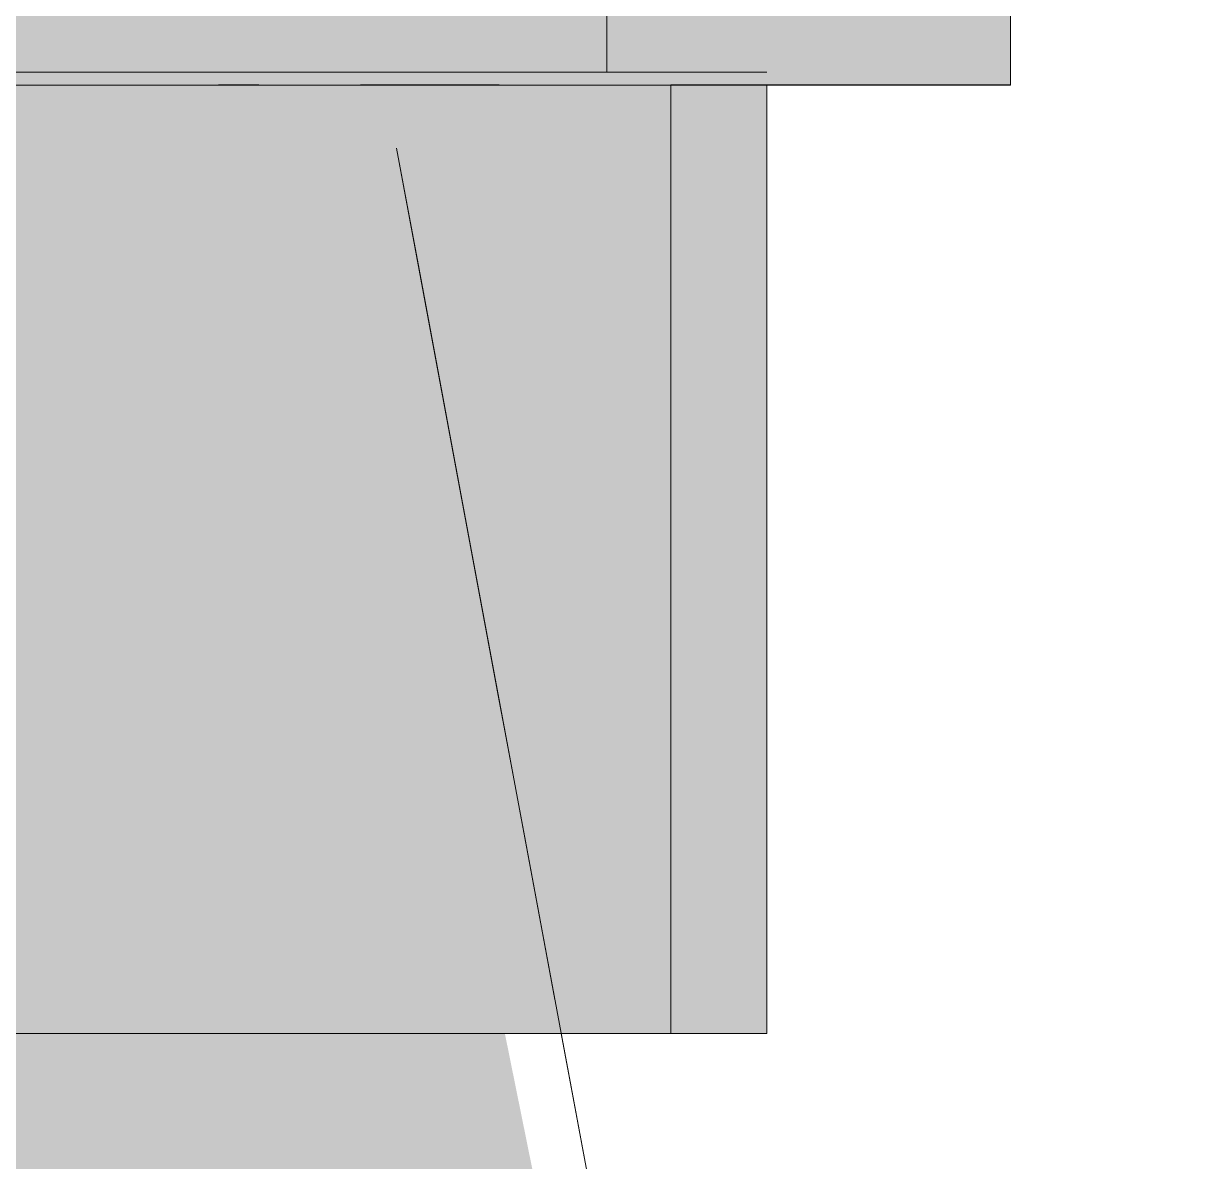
# Model space of a CAD drawing. Header units: millimetres. Extents: x -4000 to 187956, y -58990 to 162485.
# Drawn here: x 13923.4 to 13941.78, y 16112.24 to 16130 of the extents above; entities that cross this region are included whole.
import ezdxf

# ---------------------------------------------------------------- set-up
doc = ezdxf.new("R2010")
doc.units = ezdxf.units.MM
doc.layers.add('P-PIPE', color=3, linetype='Continuous', lineweight=9)

# ---------------------------------------------------------------- blocks, each defined once
blk = doc.blocks.new('DHA_Cụm đồng hồ đo nước_DN15-50 _ Kèm rắc co đồng_rắc co ren ngoài_ nối thẳng ren ngoài_van 1 chiều đồng_ van cổng đồng_ - DN20-1977990-0_000')
at = {"layer": 'P-PIPE', "lineweight": 13, "transparency": 33554534}
for points in [[(8.839, 107.5), (12.5, 107.5), (12.074, 127.5), (-12.5, 127.5), (-12.074, 107.5), (6.395, 107.5)], [(6.395, 107.5), (10, 107.5), (9.659, 127.5), (-10, 127.5), (-9.659, 107.5), (5, 107.5)], [(-8.839, 95.5), (12.074, 95.5), (12.074, 107.5), (-12.074, 107.5), (-12.074, 95.5), (-10.825, 95.5)], [(15, 92.5), (15, 107.5), (0, 107.5), (0, 92.5), (10.824, 92.5)], [(10.824, 92.5), (10.825, 95.5), (-10.825, 95.5), (-10.825, 92.5), (8.839, 92.5)]]:
    blk.add_hatch(color=83, dxfattribs=at).paths.add_polyline_path(points)
at = {"layer": 'P-PIPE', "color": 83, "lineweight": 13}
for p, q in [((12.5, 107.5), (12.5, 112.71)), ((0, 107.5), (15, 107.5)), ((3.506, 107.5), (6.408, 107.5)), ((3.506, 107.5), (6.408, 107.5)), ((3.524, 107.5), (5, 107.5)), ((5, 107.5), (6.3, 107.5)), ((6.25, 107.5), (6.408, 107.5)), ((6.25, 107.5), (6.408, 107.5)), ((6.442, 107.5), (7.071, 107.5)), ((6.442, 107.5), (7.071, 107.5)), ((6.789, 107.5), (8.839, 107.5)), ((6.789, 107.5), (8.839, 107.5)), ((7.071, 107.5), (8.66, 107.5)), ((8.66, 107.5), (9.659, 107.5)), ((8.66, 107.5), (9.659, 107.5)), ((9.623, 107.5), (10.825, 107.5)), ((9.623, 107.5), (10.825, 107.5)), ((9.659, 107.5), (10, 107.5)), ((9.659, 107.5), (10, 107.5)), ((12.074, 107.5), (12.5, 107.5)), ((12.074, 107.5), (12.5, 107.5)), ((12.074, 107.5), (12.5, 107.5)), ((12.074, 107.5), (12.5, 107.5)), ((15, 107.5), (13.5, 107.5)), ((15, 107.3), (15, 92.5)), ((15, 107.3), (15, 92.5)), ((15, 92.5), (0, 92.5)), ((6.25, 92.5), (3.506, 92.5)), ((3.913, 92.5), (5.636, 92.5)), ((5.664, 92.5), (3.94, 92.5)), ((8.839, 92.5), (6.789, 92.5)), ((10.825, 92.5), (9.623, 92.5)), ((11.691, 92.5), (13.04, 92.5)), ((12.5, 92.5), (12.074, 92.5)), ((12.5, 92.5), (12.074, 92.5)), ((13.5, 92.5), (15, 92.5))]:
    blk.add_line(p, q, dxfattribs=at)
blk = doc.blocks.new('DHA_Đồng hồ đo nước_Thân gang_Nối ren_DN15-50 - DN20-1977592-0_000')
at = {"layer": 'P-PIPE', "lineweight": 13, "transparency": 33554534}
for points in [[(38.805, -21.78), (107.5, -7.875), (107.5, 9), (39.134, 21.184), (42.432, 13.408), (44.24, 4.806), (44.24, -4.806), (41.194, -16.831), (39.134, -21.184)], [(92.5, 9.546), (92.5, -13.5), (107.5, -13.04), (107.5, 13.5), (92.5, 13.04), (92.5, 11.691)]]:
    blk.add_hatch(color=83, dxfattribs=at).paths.add_polyline_path(points)
at = {"layer": 'P-PIPE', "color": 83, "lineweight": 13}
for p, q in [((107.5, -13.5), (107.5, 13.5)), ((92.5, 0), (92.5, -3.494)), ((92.5, -3.494), (92.5, -6.75)), ((92.5, -3.932), (92.5, -5.677)), ((107.5, -7.219), (107.5, -4.5)), ((107.5, -6.75), (107.5, -6.414)), ((92.5, -6.75), (92.5, -9.546)), ((107.5, -8.994), (107.5, -7.794)), ((44.783, -20.668), (106.313, -9.221)), ((92.5, -9.546), (92.5, -11.691)), ((92.5, -10.913), (92.5, -11.691)), ((107.5, -11.691), (107.5, -10.913)), ((92.5, -11.691), (92.5, -13.04)), ((92.5, -11.691), (92.5, -13.5)), ((92.5, -13.04), (92.5, -13.5)), ((107.5, -13.5), (107.5, -13.04)), ((92.5, -13.5), (107.3, -13.5))]:
    blk.add_line(p, q, dxfattribs=at)
blk = doc.blocks.new('DHA_Van cổng_Đồng_DN15-65 - DN20-1977627-0_000')
at = {"layer": 'P-PIPE', "lineweight": 13, "transparency": 33554534}
for points in [[(-26.2, -6.395), (-26.2, -9.659), (-15.8, -8.66), (-15.8, 9.659), (-26.2, 8.66), (-26.2, -5)], [(-26.2, -18.8), (-15.8, -18.8), (-15.8, 0), (-26.2, 0), (-26.2, -10.824)]]:
    blk.add_hatch(color=83, dxfattribs=at).paths.add_polyline_path(points)
at = {"layer": 'P-PIPE', "color": 83, "lineweight": 13}
for p, q in [((-26.2, -18.8), (-26.2, 0)), ((-26.2, -6.442), (-26.2, -3.524)), ((-26.2, -7.071), (-26.2, -6.442)), ((-26.2, -7.071), (-26.2, -6.442)), ((-26.2, -10), (-26.2, -7.071)), ((-26.2, -10), (-26.2, -8.66)), ((-26.2, -9.659), (-26.2, -10.824)), ((-26.2, -13.5), (-26.2, -15)), ((-26.2, -15), (-26.2, -18.8)), ((-26.2, -18.8), (-15.8, -18.8)), ((-26.2, -18.8), (-15.8, -18.8))]:
    blk.add_line(p, q, dxfattribs=at)
blk = doc.blocks.new('DHA_Cụm đồng hồ đo nước_DN15-50 _ Kèm rắc co đồng_rắc co ren ngoài_ nối thẳng ren ngoài_van 1 chiều đồng_ van cổng đồng_ - DN20-V2-0_000')
at = {"layer": 'P-PIPE', "lineweight": 13, "transparency": 33554534}
for points in [[(8.839, 107.5), (12.5, 107.5), (12.074, 127.5), (-12.5, 127.5), (-12.074, 107.5), (6.395, 107.5)], [(6.395, 107.5), (10, 107.5), (9.659, 127.5), (-10, 127.5), (-9.659, 107.5), (5, 107.5)], [(-8.839, 95.5), (12.074, 95.5), (12.074, 107.5), (-12.074, 107.5), (-12.074, 95.5), (-10.825, 95.5)], [(15, 92.5), (15, 107.5), (0, 107.5), (0, 92.5), (10.824, 92.5)], [(10.824, 92.5), (10.825, 95.5), (-10.825, 95.5), (-10.825, 92.5), (8.839, 92.5)]]:
    blk.add_hatch(color=83, dxfattribs=at).paths.add_polyline_path(points)
at = {"layer": 'P-PIPE', "color": 83, "lineweight": 13}
for p, q in [((12.5, 107.5), (12.5, 112.71)), ((6.25, 107.5), (6.408, 107.5)), ((6.25, 107.5), (6.408, 107.5)), ((6.25, 107.5), (6.408, 107.5)), ((6.25, 107.5), (6.408, 107.5)), ((6.442, 107.5), (7.071, 107.5)), ((6.442, 107.5), (7.071, 107.5)), ((8.66, 107.5), (9.659, 107.5)), ((8.66, 107.5), (9.659, 107.5)), ((9.659, 107.5), (10, 107.5)), ((9.659, 107.5), (10, 107.5)), ((12.074, 107.5), (12.5, 107.5)), ((12.074, 107.5), (12.5, 107.5)), ((12.074, 107.5), (12.5, 107.5)), ((12.074, 107.5), (12.5, 107.5)), ((13.5, 107.5), (15, 107.5)), ((15, 107.5), (13.5, 107.5)), ((15, 107.3), (15, 92.5)), ((15, 107.3), (15, 92.5)), ((3.913, 92.5), (5.636, 92.5)), ((5.636, 92.5), (3.913, 92.5)), ((5.664, 92.5), (3.94, 92.5)), ((5.664, 92.5), (3.94, 92.5)), ((11.691, 92.5), (13.04, 92.5)), ((13.04, 92.5), (11.691, 92.5)), ((12.5, 92.5), (12.074, 92.5)), ((12.5, 92.5), (12.074, 92.5)), ((13.5, 92.5), (15, 92.5)), ((15, 92.5), (13.5, 92.5))]:
    blk.add_line(p, q, dxfattribs=at)
blk = doc.blocks.new('DHA_Đồng hồ đo nước_Thân gang_Nối ren_DN15-50 - DN20-V3-0_000')
at = {"layer": 'P-PIPE', "lineweight": 13, "transparency": 33554534}
for points in [[(38.805, -21.78), (107.5, -7.875), (107.5, 9), (39.134, 21.184), (42.432, 13.408), (44.24, 4.806), (44.24, -4.806), (41.194, -16.831), (39.134, -21.184)], [(92.5, 9.546), (92.5, -13.5), (107.5, -13.04), (107.5, 13.5), (92.5, 13.04), (92.5, 11.691)]]:
    blk.add_hatch(color=83, dxfattribs=at).paths.add_polyline_path(points)
at = {"layer": 'P-PIPE', "color": 83, "lineweight": 13}
for p, q in [((92.5, -3.932), (92.5, -5.183)), ((92.5, -3.932), (92.5, -5.677)), ((107.5, -6.75), (107.5, -6.414)), ((107.5, -6.75), (107.5, -6.414)), ((97.694, -10.824), (106.313, -9.221)), ((97.2, -10.916), (97.694, -10.824)), ((92.5, -10.913), (92.5, -11.691)), ((92.5, -10.913), (92.5, -11.691)), ((95.5, -11.233), (97.2, -10.916)), ((107.5, -11.691), (107.5, -10.913)), ((107.5, -11.691), (107.5, -10.913)), ((93.034, -11.691), (95.5, -11.233)), ((92.5, -11.691), (92.5, -13.04)), ((92.5, -11.691), (92.5, -13.04)), ((44.783, -20.668), (92.5, -11.791)), ((92.5, -13.04), (92.5, -13.5)), ((92.5, -13.04), (92.5, -13.5)), ((107.5, -13.5), (107.5, -13.04)), ((107.5, -13.5), (107.5, -13.04)), ((92.5, -13.5), (107.3, -13.5))]:
    blk.add_line(p, q, dxfattribs=at)
blk = doc.blocks.new('DHA_Van cổng_Đồng_DN15-65 - DN20-V6-0_000')
at = {"layer": 'P-PIPE', "lineweight": 13, "transparency": 33554534}
for points in [[(-26.2, -6.395), (-26.2, -9.659), (-15.8, -8.66), (-15.8, 9.659), (-26.2, 8.66), (-26.2, -5)], [(-26.2, -18.8), (-15.8, -18.8), (-15.8, 0), (-26.2, 0), (-26.2, -10.824)]]:
    blk.add_hatch(color=83, dxfattribs=at).paths.add_polyline_path(points)
at = {"layer": 'P-PIPE', "color": 83, "lineweight": 13}
for p, q in [((-26.2, -7.071), (-26.2, -6.442)), ((-26.2, -7.071), (-26.2, -6.442)), ((-26.2, -9.659), (-26.2, -8.66)), ((-26.2, -9.659), (-26.2, -8.66)), ((-26.2, -9.659), (-26.2, -10.824)), ((-26.2, -10.824), (-26.2, -9.659)), ((-26.2, -10), (-26.2, -9.659)), ((-26.2, -10), (-26.2, -9.659)), ((-26.2, -13.5), (-26.2, -15)), ((-26.2, -15), (-26.2, -13.5)), ((-26.2, -15), (-26.2, -18.8)), ((-26.2, -18.8), (-26.2, -15)), ((-26.2, -18.8), (-15.8, -18.8)), ((-26.2, -18.8), (-15.8, -18.8))]:
    blk.add_line(p, q, dxfattribs=at)
blk = doc.blocks.new('DHA_Cụm đồng hồ đo nước_DN15-50 _ Kèm rắc co đồng_rắc co ren ngoài_ nối thẳng ren ngoài_van 1 chiều đồng_ van cổng đồng_ - DN20-V8-0_000')
at = {"layer": 'P-PIPE', "lineweight": 13, "transparency": 33554534}
for points in [[(13920, 16129.238), (13932.5, 16129.238), (13932.074, 16149.238), (13907.5, 16149.238), (13907.926, 16129.238), (13917.536, 16129.238)], [(13930, 16129.238), (13929.659, 16149.238), (13910, 16149.238), (13910.341, 16129.238), (13929.659, 16129.238)], [(13932.074, 16117.238), (13932.074, 16129.238), (13907.926, 16129.238), (13907.926, 16117.238), (13930.825, 16117.238)], [(13920, 16114.238), (13935, 16114.238), (13935, 16129.238), (13920, 16129.238), (13920, 16118.937)], [(13909.175, 16114.238), (13930.825, 16114.238), (13930.825, 16117.238), (13909.175, 16117.238)]]:
    blk.add_hatch(color=83, dxfattribs=at).paths.add_polyline_path(points)
at = {"layer": 'P-PIPE', "color": 83, "lineweight": 13}
for p, q in [((13932.5, 16129.238), (13932.5, 16134.448)), ((13933.5, 16129.238), (13935, 16129.238)), ((13935, 16129.238), (13933.5, 16129.238)), ((13935, 16129.037), (13935, 16114.238)), ((13935, 16129.037), (13935, 16114.238)), ((13925.636, 16114.238), (13923.913, 16114.238)), ((13923.914, 16114.238), (13925.636, 16114.238)), ((13931.691, 16114.238), (13933.04, 16114.238)), ((13933.04, 16114.238), (13931.691, 16114.238)), ((13933.5, 16114.238), (13935, 16114.238)), ((13935, 16114.238), (13933.5, 16114.238))]:
    blk.add_line(p, q, dxfattribs=at)
for centre, major_axis, start_param, end_param in [((13920, 16129.238), (-12.5, 0), 4.174124, 4.18879), ((13920, 16129.238), (-12.5, 0), 2.094395, 2.109062), ((13920, 16129.238), (-12.5, 0), 2.094395, 2.109062), ((13920, 16129.238), (-12.5, 0), 4.174124, 4.18879), ((13920, 16129.238), (-10, 0), 3.926991, 4.012447), ((13920, 16129.238), (10, 0), 5.412331, 5.497787), ((13920, 16129.238), (10, 0), 0.261799, 0.523599), ((13920, 16129.238), (-10, 0), 2.617994, 2.879793), ((13920, 16129.238), (-10, 0), 3.141593, 3.403392), ((13920, 16129.238), (-10, 0), 2.879793, 3.141593), ((13920, 16129.238), (12.5, 0), 0, 0.261799), ((13920, 16129.238), (-12.5, 0), 2.879793, 3.141593), ((13920, 16129.238), (-12.5, 0), 2.879793, 3.141593), ((13920, 16129.238), (12.5, 0), 0, 0.261799), ((13920, 16114.238), (-12.5, 0), 4.242117, 4.391697), ((13920, 16114.238), (-12.5, 0), 1.891483, 2.041068), ((13920, 16114.238), (-12.5, 0), 3.141593, 3.403392), ((13920, 16114.238), (-12.5, 0), 2.879793, 3.141593)]:
    blk.add_ellipse(centre, major_axis=major_axis, ratio=0.000003, start_param=start_param, end_param=end_param, dxfattribs=at)
blk = doc.blocks.new('DHA_Đồng hồ đo nước_Thân gang_Nối ren_DN15-50 - DN20-V9-0_000')
at = {"layer": 'P-PIPE', "lineweight": 13, "transparency": 33554534}
for points in [[(13941.781, 16060.544), (13927.875, 16129.238), (13911, 16129.238), (13898.816, 16060.872), (13906.592, 16064.17), (13915.194, 16065.978), (13924.806, 16065.978), (13936.831, 16062.932), (13941.184, 16060.872)], [(13920, 16114.238), (13933.5, 16114.238), (13933.04, 16129.238), (13906.5, 16129.238), (13906.96, 16114.238), (13916.506, 16114.238)]]:
    blk.add_hatch(color=83, dxfattribs=at).paths.add_polyline_path(points)
at = {"layer": 'P-PIPE', "color": 83, "lineweight": 13}
for p, q in [((13933.5, 16114.238), (13933.5, 16129.037)), ((13929.546, 16126.304), (13929.221, 16128.051)), ((13930.522, 16121.059), (13929.546, 16126.304)), ((13930.825, 16119.432), (13930.522, 16121.059)), ((13930.917, 16118.937), (13930.825, 16119.432)), ((13931.233, 16117.237), (13930.917, 16118.937)), ((13931.691, 16114.772), (13931.233, 16117.237)), ((13940.669, 16066.521), (13931.791, 16114.237))]:
    blk.add_line(p, q, dxfattribs=at)
for centre, major_axis, start_param, end_param in [((13920, 16129.238), (-13.5, 0), 4.18879, 4.217332), ((13920, 16129.238), (-13.5, 0), 2.065853, 2.094395), ((13920, 16129.238), (13.5, 0), 0.523599, 0.629389), ((13920, 16129.238), (-13.5, 0), 2.512204, 2.617994), ((13920, 16129.238), (-13.5, 0), 3.141593, 3.403392), ((13920, 16129.238), (-13.5, 0), 2.879793, 3.141593), ((13920, 16114.238), (13.5, 0), 5.007903, 5.106436), ((13920, 16114.238), (-13.5, 0), 4.27837, 4.416871), ((13920, 16114.238), (-13.5, 0), 2.512204, 2.617994), ((13920, 16114.238), (-13.5, 0), 3.665191, 3.770981), ((13920, 16114.238), (-13.5, 0), 2.617994, 2.879783), ((13920, 16114.238), (13.5, 0), 0.26181, 0.523599), ((13920, 16114.238), (-13.5, 0), 2.879793, 3.141593), ((13920, 16114.238), (-13.5, 0), 3.141593, 3.403392)]:
    blk.add_ellipse(centre, major_axis=major_axis, ratio=0.000003, start_param=start_param, end_param=end_param, dxfattribs=at)
blk = doc.blocks.new('DHA_Van cổng_Đồng_DN15-65 - DN20-V12-0_000')
at = {"layer": 'P-PIPE', "lineweight": 13, "transparency": 33554534}
for points in [[(13910.341, 16129.038), (13929.659, 16129.038), (13928.66, 16139.438), (13910.341, 16139.438), (13910.341, 16137.182)], [(13920, 16129.038), (13938.8, 16129.038), (13938.8, 16139.438), (13920, 16139.438), (13920, 16132.617)]]:
    blk.add_hatch(color=83, dxfattribs=at).paths.add_polyline_path(points)
at = {"layer": 'P-PIPE', "color": 83, "lineweight": 13}
for p, q in [((13938.8, 16129.038), (13938.8, 16139.437)), ((13938.8, 16129.038), (13938.8, 16139.437)), ((13929.659, 16129.038), (13930.825, 16129.038)), ((13930.825, 16129.038), (13929.659, 16129.038)), ((13933.5, 16129.038), (13935, 16129.038)), ((13935, 16129.038), (13933.5, 16129.038)), ((13935, 16129.038), (13938.8, 16129.038)), ((13938.8, 16129.038), (13935, 16129.038))]:
    blk.add_line(p, q, dxfattribs=at)
for major_axis, start_param, end_param in [((10, 0), 0.785398, 0.870854), ((10, 0), 5.412331, 5.497787), ((10, 0), 0.261799, 0.523599), ((-10, 0), 2.617994, 2.879793), ((-10, 0), 3.141593, 3.403392), ((10, 0), 6.021386, 6.283185)]:
    blk.add_ellipse((13920, 16129.038), major_axis=major_axis, ratio=0.000003, start_param=start_param, end_param=end_param, dxfattribs=at)
blk = doc.blocks.new('DHA_Cụm đồng hồ đo nước_DN15-50 _ Kèm rắc co đồng_rắc co ren ngoài_ nối thẳng ren ngoài_van 1 chiều đồng_ van cổng đồng_ - DN20-V14-0_000')
at = {"layer": 'P-PIPE', "lineweight": 13, "transparency": 33554534}
for points in [[(13920, 16129.239), (13932.5, 16129.239), (13932.074, 16149.239), (13907.5, 16149.239), (13907.926, 16129.239), (13917.536, 16129.239)], [(13930, 16129.239), (13929.659, 16149.239), (13910, 16149.239), (13910.341, 16129.239), (13929.659, 16129.239)], [(13932.074, 16117.239), (13932.074, 16129.239), (13907.926, 16129.239), (13907.926, 16117.239), (13930.825, 16117.239)], [(13920, 16114.239), (13935, 16114.239), (13935, 16129.239), (13920, 16129.239), (13920, 16118.937)], [(13909.175, 16114.239), (13930.825, 16114.239), (13930.825, 16117.239), (13909.175, 16117.239)]]:
    blk.add_hatch(color=83, dxfattribs=at).paths.add_polyline_path(points)
at = {"layer": 'P-PIPE', "color": 83, "lineweight": 13}
for p, q in [((13932.5, 16129.239), (13932.5, 16134.448)), ((13933.5, 16129.239), (13935, 16129.239)), ((13935, 16129.239), (13933.5, 16129.239)), ((13935, 16129.037), (13935, 16114.239)), ((13935, 16129.037), (13935, 16114.239)), ((13925.636, 16114.239), (13923.913, 16114.239)), ((13923.914, 16114.239), (13925.636, 16114.239)), ((13931.691, 16114.239), (13933.04, 16114.239)), ((13933.04, 16114.239), (13931.691, 16114.239)), ((13933.5, 16114.239), (13935, 16114.239)), ((13935, 16114.239), (13933.5, 16114.239))]:
    blk.add_line(p, q, dxfattribs=at)
for centre, major_axis, start_param, end_param in [((13920, 16129.239), (-12.5, 0), 4.174124, 4.18879), ((13920, 16129.239), (-12.5, 0), 2.094395, 2.109062), ((13920, 16129.239), (-12.5, 0), 2.094395, 2.109062), ((13920, 16129.239), (-12.5, 0), 4.174124, 4.18879), ((13920, 16129.239), (-10, 0), 3.926991, 4.012447), ((13920, 16129.239), (10, 0), 5.412331, 5.497787), ((13920, 16129.239), (10, 0), 0.261799, 0.523599), ((13920, 16129.239), (-10, 0), 2.617994, 2.879793), ((13920, 16129.239), (-10, 0), 3.141593, 3.403392), ((13920, 16129.239), (-10, 0), 2.879793, 3.141593), ((13920, 16129.239), (12.5, 0), 0, 0.261799), ((13920, 16129.239), (-12.5, 0), 2.879793, 3.141593), ((13920, 16129.239), (-12.5, 0), 2.879793, 3.141593), ((13920, 16129.239), (12.5, 0), 0, 0.261799), ((13920, 16114.239), (-12.5, 0), 4.242121, 4.391697), ((13920, 16114.239), (-12.5, 0), 1.891483, 2.041064), ((13920, 16114.239), (-12.5, 0), 3.141593, 3.403392), ((13920, 16114.239), (-12.5, 0), 2.879793, 3.141593)]:
    blk.add_ellipse(centre, major_axis=major_axis, ratio=0.000003, start_param=start_param, end_param=end_param, dxfattribs=at)
blk = doc.blocks.new('DHA_Đồng hồ đo nước_Thân gang_Nối ren_DN15-50 - DN20-V15-0_000')
at = {"layer": 'P-PIPE', "lineweight": 13, "transparency": 33554534}
for points in [[(13941.781, 16060.544), (13927.875, 16129.239), (13911, 16129.239), (13898.816, 16060.873), (13906.592, 16064.171), (13915.194, 16065.978), (13924.806, 16065.978), (13936.831, 16062.933), (13941.184, 16060.873)], [(13920, 16114.239), (13933.5, 16114.239), (13933.04, 16129.239), (13906.5, 16129.239), (13906.96, 16114.239), (13916.506, 16114.239)]]:
    blk.add_hatch(color=83, dxfattribs=at).paths.add_polyline_path(points)
at = {"layer": 'P-PIPE', "color": 83, "lineweight": 13}
for p, q in [((13933.5, 16114.239), (13933.5, 16129.037)), ((13929.546, 16126.305), (13929.221, 16128.051)), ((13930.522, 16121.06), (13929.546, 16126.304)), ((13930.825, 16119.433), (13930.522, 16121.06)), ((13930.917, 16118.937), (13930.825, 16119.433)), ((13931.233, 16117.238), (13930.917, 16118.937)), ((13931.691, 16114.773), (13931.233, 16117.237)), ((13940.669, 16066.521), (13931.791, 16114.237))]:
    blk.add_line(p, q, dxfattribs=at)
for centre, major_axis, start_param, end_param in [((13920, 16129.239), (-13.5, 0), 4.18879, 4.217332), ((13920, 16129.239), (-13.5, 0), 2.065853, 2.094395), ((13920, 16129.239), (13.5, 0), 0.523599, 0.629389), ((13920, 16129.239), (-13.5, 0), 2.512204, 2.617994), ((13920, 16129.239), (-13.5, 0), 3.141593, 3.403392), ((13920, 16129.239), (-13.5, 0), 2.879793, 3.141593), ((13920, 16114.239), (13.5, 0), 5.007903, 5.106436), ((13920, 16114.239), (-13.5, 0), 4.278374, 4.416871), ((13920, 16114.239), (-13.5, 0), 2.512204, 2.617994), ((13920, 16114.239), (-13.5, 0), 3.665191, 3.770981), ((13920, 16114.239), (-13.5, 0), 2.617994, 2.879783), ((13920, 16114.239), (13.5, 0), 0.26181, 0.523599), ((13920, 16114.239), (-13.5, 0), 2.879793, 3.141593), ((13920, 16114.239), (-13.5, 0), 3.141593, 3.403392)]:
    blk.add_ellipse(centre, major_axis=major_axis, ratio=0.000003, start_param=start_param, end_param=end_param, dxfattribs=at)
blk = doc.blocks.new('DHA_Van cổng_Đồng_DN15-65 - DN20-V18-0_000')
at = {"layer": 'P-PIPE', "lineweight": 13, "transparency": 33554534}
for points in [[(13910.341, 16129.039), (13929.659, 16129.039), (13928.66, 16139.439), (13910.341, 16139.439), (13910.341, 16137.182)], [(13920, 16129.039), (13938.8, 16129.039), (13938.8, 16139.439), (13920, 16139.439), (13920, 16132.617)]]:
    blk.add_hatch(color=83, dxfattribs=at).paths.add_polyline_path(points)
at = {"layer": 'P-PIPE', "color": 83, "lineweight": 13}
for p, q in [((13938.8, 16129.039), (13938.8, 16139.437)), ((13938.8, 16129.039), (13938.8, 16139.437)), ((13929.659, 16129.039), (13930.825, 16129.039)), ((13930.825, 16129.039), (13929.659, 16129.039)), ((13933.5, 16129.039), (13935, 16129.039)), ((13935, 16129.039), (13933.5, 16129.039)), ((13935, 16129.039), (13938.8, 16129.039)), ((13938.8, 16129.039), (13935, 16129.039))]:
    blk.add_line(p, q, dxfattribs=at)
for major_axis, start_param, end_param in [((10, 0), 0.785398, 0.870854), ((-10, 0), 2.270738, 2.356195), ((10, 0), 0.261799, 0.523599), ((-10, 0), 2.617994, 2.879793), ((-10, 0), 3.141593, 3.403392), ((-10, 0), 2.879793, 3.141593)]:
    blk.add_ellipse((13920, 16129.039), major_axis=major_axis, ratio=0.000003, start_param=start_param, end_param=end_param, dxfattribs=at)

msp = doc.modelspace()

# ---------------------------------------------------------------- block references
at = {"layer": 'P-PIPE', "color": 83, "lineweight": 13}
for name, p in [('DHA_Cụm đồng hồ đo nước_DN15-50 _ Kèm rắc co đồng_rắc co ren ngoài_ nối thẳng ren ngoài_van 1 chiều đồng_ van cổng đồng_ - DN20-V14-0_000', (0, 0)), ('DHA_Cụm đồng hồ đo nước_DN15-50 _ Kèm rắc co đồng_rắc co ren ngoài_ nối thẳng ren ngoài_van 1 chiều đồng_ van cổng đồng_ - DN20-V8-0_000', (0, 0)), ('DHA_Cụm đồng hồ đo nước_DN15-50 _ Kèm rắc co đồng_rắc co ren ngoài_ nối thẳng ren ngoài_van 1 chiều đồng_ van cổng đồng_ - DN20-1977990-0_000', (13920, 16021.737)), ('DHA_Cụm đồng hồ đo nước_DN15-50 _ Kèm rắc co đồng_rắc co ren ngoài_ nối thẳng ren ngoài_van 1 chiều đồng_ van cổng đồng_ - DN20-V2-0_000', (13920, 16021.737)), ('DHA_Van cổng_Đồng_DN15-65 - DN20-V18-0_000', (0, 0)), ('DHA_Van cổng_Đồng_DN15-65 - DN20-V12-0_000', (0, 0)), ('DHA_Đồng hồ đo nước_Thân gang_Nối ren_DN15-50 - DN20-V15-0_000', (0, 0)), ('DHA_Đồng hồ đo nước_Thân gang_Nối ren_DN15-50 - DN20-V9-0_000', (0, 0))]:
    msp.add_blockref(name, p, dxfattribs=at)
at = {"layer": 'P-PIPE', "color": 83, "lineweight": 13, "rotation": 89.9999999999999}
for name, p in [('DHA_Van cổng_Đồng_DN15-65 - DN20-V6-0_000', (13920, 16155.237)), ('DHA_Van cổng_Đồng_DN15-65 - DN20-1977627-0_000', (13920, 16155.237)), ('DHA_Đồng hồ đo nước_Thân gang_Nối ren_DN15-50 - DN20-V3-0_000', (13920, 16021.737)), ('DHA_Đồng hồ đo nước_Thân gang_Nối ren_DN15-50 - DN20-1977592-0_000', (13920, 16021.737))]:
    msp.add_blockref(name, p, dxfattribs=at)

doc.saveas('drawing.dxf')
